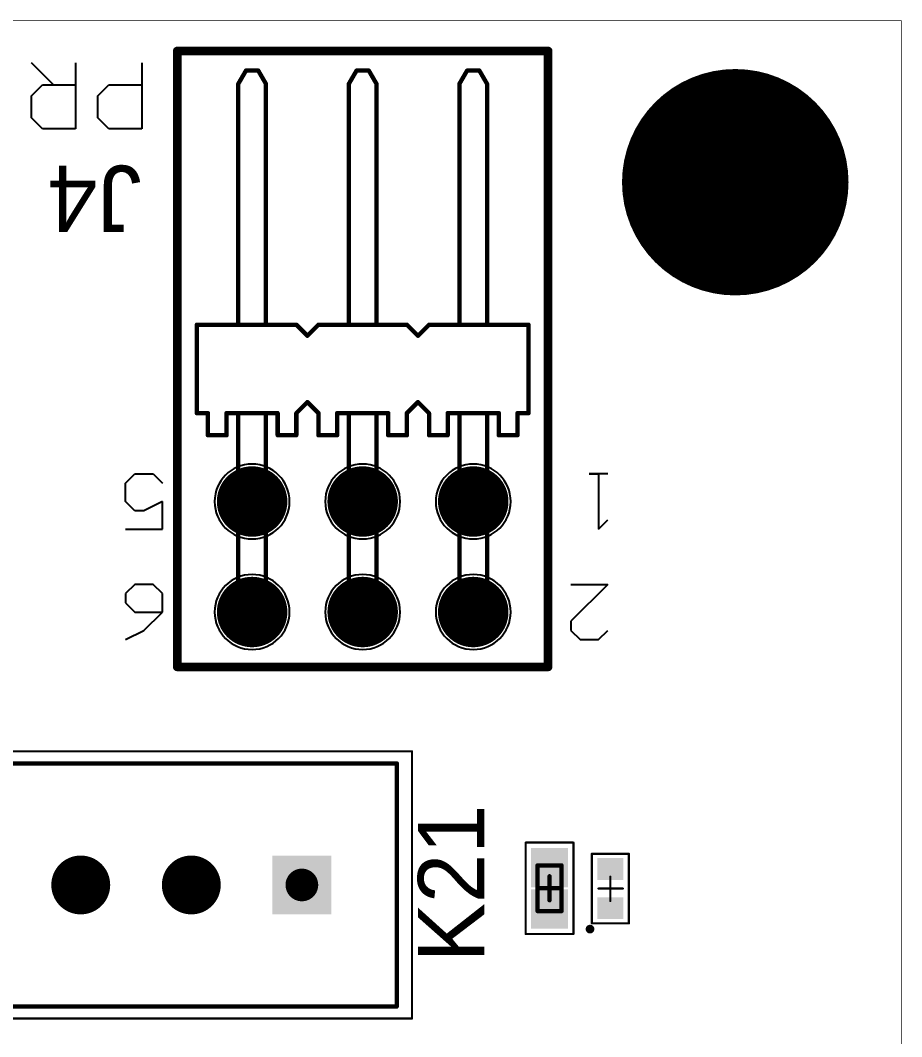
# Model space of a CAD drawing. Header units: millimetres. Extents: x -6 to 100, y 0 to 100.
# Drawn here: x 79.77 to 100.01, y 76.65 to 100.01 of the extents above; entities that cross this region are included whole.
import ezdxf

# ---------------------------------------------------------------- set-up
doc = ezdxf.new("R2010")
doc.units = ezdxf.units.MM
for name, color, linetype in [('BottomLayer', 5, 'Continuous'), ('BottomSolder', 6, 'Continuous'), ('Mechanical1', 6, 'Continuous'), ('Mechanical13', 56, 'Continuous'), ('Mechanical15', 56, 'Continuous'), ('MultiLayer', 9, 'Continuous'), ('PadHoleLayer', 156, 'Continuous'), ('TopLayer', 1, 'Continuous'), ('TopOverlay', 2, 'Continuous'), ('TopPaste', 8, 'Continuous'), ('TopSolder', 216, 'Continuous')]:
    doc.layers.add(name, color=color, linetype=linetype)

# ---------------------------------------------------------------- blocks, each defined once
blk = doc.blocks.new('RESC1005X04M_18')
at = {"layer": 'Mechanical13', "const_width": 0.1}
for points in [[(-0.525, 0.275), (-0.525, -0.275)], [(-0.525, 0.275), (0.525, 0.275)], [(0.525, 0.275), (0.525, -0.275)], [(-0.525, -0.275), (0.525, -0.275)]]:
    blk.add_lwpolyline(points, dxfattribs=at)
at = {"layer": 'Mechanical13', "const_width": 0.05}
for points in [[(-0.55, 0.275, 1), (-0.5, 0.275, 1)], [(-0.55, 0.275, 1), (-0.5, 0.275, 1)], [(0.5, 0.275, 1), (0.55, 0.275, 1)], [(0.5, 0.275, 1), (0.55, 0.275, 1)], [(-0.55, -0.275, 1), (-0.5, -0.275, 1)], [(-0.55, -0.275, 1), (-0.5, -0.275, 1)], [(0.5, -0.275, 1), (0.55, -0.275, 1)], [(0.5, -0.275, 1), (0.55, -0.275, 1)]]:
    blk.add_lwpolyline(points, format="xyb", close=True, dxfattribs=at)
at = {"layer": 'Mechanical15'}
for points, const_width in [([(-1.05, 0.55), (-1.05, -0.55)], 0.05), ([(-1.05, 0.55), (1.05, 0.55)], 0.05), ([(1.05, 0.55), (1.05, -0.55)], 0.05), ([(0, 0.275), (0, -0.275)], 0.1), ([(-0.275, 0), (0.275, 0)], 0.1), ([(-1.05, -0.55), (1.05, -0.55)], 0.05)]:
    blk.add_lwpolyline(points, dxfattribs=dict(at, const_width=const_width))
for points, const_width in [([(-1.062, 0.55, 1), (-1.038, 0.55, 1)], 0.025), ([(-1.062, 0.55, 1), (-1.038, 0.55, 1)], 0.025), ([(1.038, 0.55, 1), (1.062, 0.55, 1)], 0.025), ([(1.038, 0.55, 1), (1.062, 0.55, 1)], 0.025), ([(-0.025, 0.275, 1), (0.025, 0.275, 1)], 0.05), ([(-0.3, 0, 1), (-0.25, 0, 1)], 0.05), ([(0.25, 0, 1), (0.3, 0, 1)], 0.05), ([(-0.025, -0.275, 1), (0.025, -0.275, 1)], 0.05), ([(-1.062, -0.55, 1), (-1.038, -0.55, 1)], 0.025), ([(-1.062, -0.55, 1), (-1.038, -0.55, 1)], 0.025), ([(1.038, -0.55, 1), (1.062, -0.55, 1)], 0.025), ([(1.038, -0.55, 1), (1.062, -0.55, 1)], 0.025)]:
    blk.add_lwpolyline(points, format="xyb", close=True, dxfattribs=dict(at, const_width=const_width))
at = {"layer": 'TopLayer'}
for points in [[(-0.125, -0.325), (-0.125, 0.325), (-0.825, -0.325), (-0.825, 0.325)], [(0.825, -0.325), (0.825, 0.325), (0.125, -0.325), (0.125, 0.325)]]:
    blk.add_solid(points, dxfattribs=at)
at = {"layer": 'TopPaste'}
for points in [[(-0.125, -0.325), (-0.125, 0.325), (-0.825, -0.325), (-0.825, 0.325)], [(0.825, -0.325), (0.825, 0.325), (0.125, -0.325), (0.125, 0.325)]]:
    blk.add_solid(points, dxfattribs=at)
at = {"layer": 'TopSolder'}
for points in [[(-0.023, -0.427), (-0.023, 0.427), (-0.927, -0.427), (-0.927, 0.427)], [(0.927, -0.427), (0.927, 0.427), (0.023, -0.427), (0.023, 0.427)]]:
    blk.add_solid(points, dxfattribs=at)
blk = doc.blocks.new('C500_220_368_33')
at = {"layer": 'BottomLayer', "const_width": 2.5}
blk.add_lwpolyline([(-1.25, 0, 1), (1.25, 0, 1)], format="xyb", close=True, dxfattribs=at)
at = {"layer": 'BottomSolder', "const_width": 2.602}
blk.add_lwpolyline([(-1.301, 0, 1), (1.301, 0, 1)], format="xyb", close=True, dxfattribs=at)
at = {"layer": 'PadHoleLayer', "const_width": 1.1}
blk.add_lwpolyline([(-0.55, 0, 1), (0.55, 0, 1)], format="xyb", close=True, dxfattribs=at)
at = {"layer": 'TopLayer', "const_width": 2.5}
blk.add_lwpolyline([(-1.25, 0, 1), (1.25, 0, 1)], format="xyb", close=True, dxfattribs=at)
at = {"layer": 'TopSolder', "const_width": 2.602}
blk.add_lwpolyline([(-1.301, 0, 1), (1.301, 0, 1)], format="xyb", close=True, dxfattribs=at)
blk = doc.blocks.new('SIP564W40P254L1980H810Q6___C______35')
at = {"layer": 'BottomLayer', "const_width": 0.575}
for points in [[(-5.368, 0, 1), (-4.792, 0, 1)], [(-2.828, 0, 1), (-2.252, 0, 1)], [(2.252, 0, 1), (2.828, 0, 1)], [(4.792, 0, 1), (5.368, 0, 1)], [(7.332, 0, 1), (7.908, 0, 1)]]:
    blk.add_lwpolyline(points, format="xyb", close=True, dxfattribs=at)
at = {"layer": 'BottomLayer'}
blk.add_solid([(-8.195, 0.575), (-8.195, -0.575), (-7.045, 0.575), (-7.045, -0.575)], dxfattribs=at)
at = {"layer": 'BottomSolder', "const_width": 0.677}
for points in [[(-5.418, 0, 1), (-4.742, 0, 1)], [(-2.878, 0, 1), (-2.202, 0, 1)], [(2.202, 0, 1), (2.878, 0, 1)], [(4.742, 0, 1), (5.418, 0, 1)], [(7.282, 0, 1), (7.958, 0, 1)]]:
    blk.add_lwpolyline(points, format="xyb", close=True, dxfattribs=at)
at = {"layer": 'BottomSolder'}
blk.add_solid([(-8.297, 0.677), (-8.297, -0.677), (-6.943, 0.677), (-6.943, -0.677)], dxfattribs=at)
at = {"layer": 'Mechanical13', "const_width": 0.1}
for points in [[(-9.8, 2.794), (-9.8, -2.794)], [(9.9, 2.794), (-9.8, 2.794)], [(9.9, 2.794), (9.9, -2.794)], [(9.9, -2.794), (-9.8, -2.794)]]:
    blk.add_lwpolyline(points, dxfattribs=at)
at = {"layer": 'Mechanical13', "const_width": 0.05}
for points in [[(-9.825, 2.794, 1), (-9.775, 2.794, 1)], [(-9.825, 2.794, 1), (-9.775, 2.794, 1)], [(9.875, 2.794, 1), (9.925, 2.794, 1)], [(9.875, 2.794, 1), (9.925, 2.794, 1)], [(-9.825, -2.794, 1), (-9.775, -2.794, 1)], [(-9.825, -2.794, 1), (-9.775, -2.794, 1)], [(9.875, -2.794, 1), (9.925, -2.794, 1)], [(9.875, -2.794, 1), (9.925, -2.794, 1)]]:
    blk.add_lwpolyline(points, format="xyb", close=True, dxfattribs=at)
at = {"layer": 'Mechanical15', "const_width": 0.05}
for points in [[(-10.15, 3.07), (-10.15, -3.07)], [(10.15, 3.07), (-10.15, 3.07)], [(10.15, 3.07), (10.15, -3.07)], [(0, 0.35), (0, -0.35)], [(0.35, 0), (-0.35, 0)], [(10.15, -3.07), (-10.15, -3.07)]]:
    blk.add_lwpolyline(points, dxfattribs=at)
at = {"layer": 'Mechanical15', "const_width": 0.025}
for points in [[(-10.163, 3.07, 1), (-10.138, 3.07, 1)], [(-10.163, 3.07, 1), (-10.138, 3.07, 1)], [(10.138, 3.07, 1), (10.163, 3.07, 1)], [(10.138, 3.07, 1), (10.163, 3.07, 1)], [(-0.013, 0.35, 1), (0.013, 0.35, 1)], [(-0.363, 0, 1), (-0.338, 0, 1)], [(0.338, 0, 1), (0.363, 0, 1)], [(-0.013, -0.35, 1), (0.013, -0.35, 1)], [(-10.163, -3.07, 1), (-10.138, -3.07, 1)], [(-10.163, -3.07, 1), (-10.138, -3.07, 1)], [(10.138, -3.07, 1), (10.163, -3.07, 1)], [(10.138, -3.07, 1), (10.163, -3.07, 1)]]:
    blk.add_lwpolyline(points, format="xyb", close=True, dxfattribs=at)
at = {"layer": 'PadHoleLayer', "const_width": 0.375}
for points in [[(-7.808, 0, 1), (-7.432, 0, 1)], [(-5.268, 0, 1), (-4.892, 0, 1)], [(-2.728, 0, 1), (-2.352, 0, 1)], [(2.352, 0, 1), (2.728, 0, 1)], [(4.892, 0, 1), (5.268, 0, 1)], [(7.432, 0, 1), (7.808, 0, 1)]]:
    blk.add_lwpolyline(points, format="xyb", close=True, dxfattribs=at)
at = {"layer": 'TopLayer', "const_width": 0.575}
for points in [[(-5.368, 0, 1), (-4.792, 0, 1)], [(-2.828, 0, 1), (-2.252, 0, 1)], [(2.252, 0, 1), (2.828, 0, 1)], [(4.792, 0, 1), (5.368, 0, 1)], [(7.332, 0, 1), (7.908, 0, 1)]]:
    blk.add_lwpolyline(points, format="xyb", close=True, dxfattribs=at)
at = {"layer": 'TopLayer'}
blk.add_solid([(-8.195, 0.575), (-8.195, -0.575), (-7.045, 0.575), (-7.045, -0.575)], dxfattribs=at)
at = {"layer": 'TopSolder', "const_width": 0.677}
for points in [[(-5.418, 0, 1), (-4.742, 0, 1)], [(-2.878, 0, 1), (-2.202, 0, 1)], [(2.202, 0, 1), (2.878, 0, 1)], [(4.742, 0, 1), (5.418, 0, 1)], [(7.282, 0, 1), (7.958, 0, 1)]]:
    blk.add_lwpolyline(points, format="xyb", close=True, dxfattribs=at)
at = {"layer": 'TopSolder'}
blk.add_solid([(-8.297, 0.677), (-8.297, -0.677), (-6.943, 0.677), (-6.943, -0.677)], dxfattribs=at)
blk = doc.blocks.new('TSW_103_08_F_D_RA_57')
at = {"layer": 'BottomLayer', "const_width": 0.81}
for points in [[(-2.945, 5.334, 1), (-2.135, 5.334, 1)], [(-0.405, 5.334, 1), (0.405, 5.334, 1)], [(2.135, 5.334, 1), (2.945, 5.334, 1)], [(-2.945, 2.794, 1), (-2.135, 2.794, 1)], [(-0.405, 2.794, 1), (0.405, 2.794, 1)], [(2.135, 2.794, 1), (2.945, 2.794, 1)]]:
    blk.add_lwpolyline(points, format="xyb", close=True, dxfattribs=at)
at = {"layer": 'BottomSolder'}
for points in [[(-1.679, 5.334, 1), (-3.401, 5.334, 1)], [(0.861, 5.334, 1), (-0.861, 5.334, 1)], [(3.401, 5.334, 1), (1.679, 5.334, 1)], [(-3.401, 5.334, 1), (-3.401, 5.334, 1)], [(-1.679, 5.334, 1), (-1.679, 5.334, 1)], [(-0.861, 5.334, 1), (-0.861, 5.334, 1)], [(0.861, 5.334, 1), (0.861, 5.334, 1)], [(1.679, 5.334, 1), (1.679, 5.334, 1)], [(3.401, 5.334, 1), (3.401, 5.334, 1)], [(-1.679, 2.794, 1), (-3.401, 2.794, 1)], [(0.861, 2.794, 1), (-0.861, 2.794, 1)], [(3.401, 2.794, 1), (1.679, 2.794, 1)], [(-3.401, 2.794, 1), (-3.401, 2.794, 1)], [(-1.679, 2.794, 1), (-1.679, 2.794, 1)], [(-0.861, 2.794, 1), (-0.861, 2.794, 1)], [(0.861, 2.794, 1), (0.861, 2.794, 1)], [(1.679, 2.794, 1), (1.679, 2.794, 1)], [(3.401, 2.794, 1), (3.401, 2.794, 1)]]:
    blk.add_lwpolyline(points, format="xyb", close=True, dxfattribs=at)
at = {"layer": 'Mechanical13'}
for p, q in [((-5.418, 5.969), (-5.63, 5.757)), ((-4.995, 5.969), (-5.418, 5.969)), ((-4.784, 5.757), (-4.995, 5.969)), ((5.447, 5.969), (5.024, 5.757)), ((-4.784, 5.545), (-4.784, 5.757)), ((5.024, 5.757), (4.601, 5.334)), ((-5.63, 4.699), (-4.784, 5.545)), ((4.601, 5.334), (4.601, 4.911)), ((5.236, 5.334), (4.601, 5.334)), ((5.447, 5.122), (5.236, 5.334)), ((4.601, 4.911), (4.813, 4.699)), ((5.236, 4.699), (5.447, 4.911)), ((5.447, 4.911), (5.447, 5.122)), ((-4.784, 4.699), (-5.63, 4.699)), ((4.813, 4.699), (5.236, 4.699)), ((-5.418, 3.429), (-5.63, 3.217)), ((-5.418, 2.159), (-5.418, 3.429)), ((5.447, 3.429), (4.601, 3.429)), ((4.601, 3.429), (4.601, 2.794)), ((4.601, 2.794), (5.024, 3.005)), ((5.024, 3.005), (5.236, 3.005)), ((5.236, 3.005), (5.447, 2.794)), ((5.447, 2.794), (5.447, 2.371)), ((4.813, 2.159), (4.601, 2.371)), ((5.447, 2.371), (5.236, 2.159)), ((-5.63, 2.159), (-5.207, 2.159)), ((-5.207, 2.159), (-5.418, 2.159)), ((5.236, 2.159), (4.813, 2.159))]:
    blk.add_line(p, q, dxfattribs=at)
at = {"layer": 'Mechanical13', "const_width": 0.1}
for points in [[(-4.26, 6.595), (-4.26, -7.562)], [(4.26, 6.595), (-4.26, 6.595)], [(4.26, 6.595), (4.26, -7.562)], [(-2.222, 5.644), (-2.858, 5.644)], [(-2.858, 5.644), (-2.858, 0.762)], [(-2.222, 5.644), (-2.222, 0.762)], [(0.318, 5.644), (-0.318, 5.644)], [(-0.318, 5.644), (-0.318, 0.762)], [(0.318, 5.644), (0.318, 0.762)], [(2.858, 5.644), (2.222, 5.644)], [(2.222, 5.644), (2.222, 0.762)], [(2.858, 5.644), (2.858, 0.762)], [(-3.556, 1.27), (-3.556, 0.762)], [(-3.127, 1.27), (-3.556, 1.27)], [(-3.127, 1.27), (-3.127, 0.762)], [(-1.953, 1.27), (-1.953, 0.762)], [(-1.524, 1.27), (-1.953, 1.27)], [(-1.524, 1.27), (-1.524, 0.762)], [(-0.587, 1.27), (-1.016, 1.27)], [(-1.016, 1.27), (-1.016, 0.762)], [(-0.587, 1.27), (-0.587, 0.762)], [(1.016, 1.27), (0.587, 1.27)], [(0.587, 1.27), (0.587, 0.762)], [(1.016, 1.27), (1.016, 0.762)], [(1.524, 1.27), (1.524, 0.762)], [(1.953, 1.27), (1.524, 1.27)], [(1.953, 1.27), (1.953, 0.762)], [(3.127, 1.27), (3.127, 0.762)], [(3.556, 1.27), (3.127, 1.27)], [(3.556, 1.27), (3.556, 0.762)], [(-3.81, 0.762), (-3.81, -1.27)], [(-3.556, 0.762), (-3.81, 0.762)], [(-1.953, 0.762), (-3.127, 0.762)], [(-1.27, 0.508), (-1.524, 0.762)], [(-1.016, 0.762), (-1.27, 0.508)], [(0.587, 0.762), (-0.587, 0.762)], [(1.27, 0.508), (1.016, 0.762)], [(1.524, 0.762), (1.27, 0.508)], [(3.127, 0.762), (1.953, 0.762)], [(3.81, 0.762), (3.556, 0.762)], [(3.81, 0.762), (3.81, -1.27)], [(-1.27, -1.016), (-1.524, -1.27)], [(-1.016, -1.27), (-1.27, -1.016)], [(1.27, -1.016), (1.016, -1.27)], [(1.524, -1.27), (1.27, -1.016)], [(-1.524, -1.27), (-3.81, -1.27)], [(-2.858, -1.27), (-2.858, -6.807)], [(-2.222, -1.27), (-2.222, -6.807)], [(1.016, -1.27), (-1.016, -1.27)], [(-0.318, -1.27), (-0.318, -6.807)], [(0.318, -1.27), (0.318, -6.807)], [(2.222, -1.27), (1.524, -1.27)], [(2.222, -1.27), (2.222, -6.807)], [(2.858, -1.27), (2.222, -1.27)], [(3.81, -1.27), (2.858, -1.27)], [(2.858, -1.27), (2.858, -6.807)], [(-2.681, -7.112), (-2.858, -6.807)], [(-2.222, -6.807), (-2.399, -7.112)], [(-0.141, -7.112), (-0.318, -6.807)], [(0.318, -6.807), (0.141, -7.112)], [(2.399, -7.112), (2.222, -6.807)], [(2.858, -6.807), (2.681, -7.112)], [(-2.399, -7.112), (-2.681, -7.112)], [(0.141, -7.112), (-0.141, -7.112)], [(2.681, -7.112), (2.399, -7.112)], [(4.26, -7.562), (-4.26, -7.562)]]:
    blk.add_lwpolyline(points, dxfattribs=at)
at = {"layer": 'Mechanical13', "const_width": 0.05}
for points in [[(-4.285, 6.595, 1), (-4.235, 6.595, 1)], [(-4.285, 6.595, 1), (-4.235, 6.595, 1)], [(4.235, 6.595, 1), (4.285, 6.595, 1)], [(4.235, 6.595, 1), (4.285, 6.595, 1)], [(-2.883, 5.644, 1), (-2.833, 5.644, 1)], [(-2.883, 5.644, 1), (-2.833, 5.644, 1)], [(-2.247, 5.644, 1), (-2.197, 5.644, 1)], [(-2.247, 5.644, 1), (-2.197, 5.644, 1)], [(-0.343, 5.644, 1), (-0.293, 5.644, 1)], [(-0.343, 5.644, 1), (-0.293, 5.644, 1)], [(0.293, 5.644, 1), (0.343, 5.644, 1)], [(0.293, 5.644, 1), (0.343, 5.644, 1)], [(2.197, 5.644, 1), (2.247, 5.644, 1)], [(2.197, 5.644, 1), (2.247, 5.644, 1)], [(2.833, 5.644, 1), (2.883, 5.644, 1)], [(2.833, 5.644, 1), (2.883, 5.644, 1)], [(-3.581, 1.27, 1), (-3.531, 1.27, 1)], [(-3.581, 1.27, 1), (-3.531, 1.27, 1)], [(-3.152, 1.27, 1), (-3.102, 1.27, 1)], [(-3.152, 1.27, 1), (-3.102, 1.27, 1)], [(-1.978, 1.27, 1), (-1.928, 1.27, 1)], [(-1.978, 1.27, 1), (-1.928, 1.27, 1)], [(-1.549, 1.27, 1), (-1.499, 1.27, 1)], [(-1.549, 1.27, 1), (-1.499, 1.27, 1)], [(-1.041, 1.27, 1), (-0.991, 1.27, 1)], [(-1.041, 1.27, 1), (-0.991, 1.27, 1)], [(-0.612, 1.27, 1), (-0.562, 1.27, 1)], [(-0.612, 1.27, 1), (-0.562, 1.27, 1)], [(0.562, 1.27, 1), (0.612, 1.27, 1)], [(0.562, 1.27, 1), (0.612, 1.27, 1)], [(0.991, 1.27, 1), (1.041, 1.27, 1)], [(0.991, 1.27, 1), (1.041, 1.27, 1)], [(1.499, 1.27, 1), (1.549, 1.27, 1)], [(1.499, 1.27, 1), (1.549, 1.27, 1)], [(1.928, 1.27, 1), (1.978, 1.27, 1)], [(1.928, 1.27, 1), (1.978, 1.27, 1)], [(3.102, 1.27, 1), (3.152, 1.27, 1)], [(3.102, 1.27, 1), (3.152, 1.27, 1)], [(3.531, 1.27, 1), (3.581, 1.27, 1)], [(3.531, 1.27, 1), (3.581, 1.27, 1)], [(-3.835, 0.762, 1), (-3.785, 0.762, 1)], [(-3.835, 0.762, 1), (-3.785, 0.762, 1)], [(-3.581, 0.762, 1), (-3.531, 0.762, 1)], [(-3.581, 0.762, 1), (-3.531, 0.762, 1)], [(-3.152, 0.762, 1), (-3.102, 0.762, 1)], [(-3.152, 0.762, 1), (-3.102, 0.762, 1)], [(-2.883, 0.762, 1), (-2.833, 0.762, 1)], [(-2.247, 0.762, 1), (-2.197, 0.762, 1)], [(-1.978, 0.762, 1), (-1.928, 0.762, 1)], [(-1.978, 0.762, 1), (-1.928, 0.762, 1)], [(-1.549, 0.762, 1), (-1.499, 0.762, 1)], [(-1.549, 0.762, 1), (-1.499, 0.762, 1)], [(-1.041, 0.762, 1), (-0.991, 0.762, 1)], [(-1.041, 0.762, 1), (-0.991, 0.762, 1)], [(-0.612, 0.762, 1), (-0.562, 0.762, 1)], [(-0.612, 0.762, 1), (-0.562, 0.762, 1)], [(-0.343, 0.762, 1), (-0.293, 0.762, 1)], [(0.293, 0.762, 1), (0.343, 0.762, 1)], [(0.562, 0.762, 1), (0.612, 0.762, 1)], [(0.562, 0.762, 1), (0.612, 0.762, 1)], [(0.991, 0.762, 1), (1.041, 0.762, 1)], [(0.991, 0.762, 1), (1.041, 0.762, 1)], [(1.499, 0.762, 1), (1.549, 0.762, 1)], [(1.499, 0.762, 1), (1.549, 0.762, 1)], [(1.928, 0.762, 1), (1.978, 0.762, 1)], [(1.928, 0.762, 1), (1.978, 0.762, 1)], [(2.197, 0.762, 1), (2.247, 0.762, 1)], [(2.833, 0.762, 1), (2.883, 0.762, 1)], [(3.102, 0.762, 1), (3.152, 0.762, 1)], [(3.102, 0.762, 1), (3.152, 0.762, 1)], [(3.531, 0.762, 1), (3.581, 0.762, 1)], [(3.531, 0.762, 1), (3.581, 0.762, 1)], [(3.785, 0.762, 1), (3.835, 0.762, 1)], [(3.785, 0.762, 1), (3.835, 0.762, 1)], [(-1.295, 0.508, 1), (-1.245, 0.508, 1)], [(-1.295, 0.508, 1), (-1.245, 0.508, 1)], [(1.245, 0.508, 1), (1.295, 0.508, 1)], [(1.245, 0.508, 1), (1.295, 0.508, 1)], [(-1.295, -1.016, 1), (-1.245, -1.016, 1)], [(-1.295, -1.016, 1), (-1.245, -1.016, 1)], [(1.245, -1.016, 1), (1.295, -1.016, 1)], [(1.245, -1.016, 1), (1.295, -1.016, 1)], [(-3.835, -1.27, 1), (-3.785, -1.27, 1)], [(-3.835, -1.27, 1), (-3.785, -1.27, 1)], [(-2.883, -1.27, 1), (-2.833, -1.27, 1)], [(-2.247, -1.27, 1), (-2.197, -1.27, 1)], [(-1.549, -1.27, 1), (-1.499, -1.27, 1)], [(-1.549, -1.27, 1), (-1.499, -1.27, 1)], [(-1.041, -1.27, 1), (-0.991, -1.27, 1)], [(-1.041, -1.27, 1), (-0.991, -1.27, 1)], [(-0.343, -1.27, 1), (-0.293, -1.27, 1)], [(0.293, -1.27, 1), (0.343, -1.27, 1)], [(0.991, -1.27, 1), (1.041, -1.27, 1)], [(0.991, -1.27, 1), (1.041, -1.27, 1)], [(1.499, -1.27, 1), (1.549, -1.27, 1)], [(1.499, -1.27, 1), (1.549, -1.27, 1)], [(2.197, -1.27, 1), (2.247, -1.27, 1)], [(2.197, -1.27, 1), (2.247, -1.27, 1)], [(2.197, -1.27, 1), (2.247, -1.27, 1)], [(2.833, -1.27, 1), (2.883, -1.27, 1)], [(2.833, -1.27, 1), (2.883, -1.27, 1)], [(2.833, -1.27, 1), (2.883, -1.27, 1)], [(3.785, -1.27, 1), (3.835, -1.27, 1)], [(3.785, -1.27, 1), (3.835, -1.27, 1)], [(-2.883, -6.807, 1), (-2.833, -6.807, 1)], [(-2.883, -6.807, 1), (-2.833, -6.807, 1)], [(-2.247, -6.807, 1), (-2.197, -6.807, 1)], [(-2.247, -6.807, 1), (-2.197, -6.807, 1)], [(-0.343, -6.807, 1), (-0.293, -6.807, 1)], [(-0.343, -6.807, 1), (-0.293, -6.807, 1)], [(0.293, -6.807, 1), (0.343, -6.807, 1)], [(0.293, -6.807, 1), (0.343, -6.807, 1)], [(2.197, -6.807, 1), (2.247, -6.807, 1)], [(2.197, -6.807, 1), (2.247, -6.807, 1)], [(2.833, -6.807, 1), (2.883, -6.807, 1)], [(2.833, -6.807, 1), (2.883, -6.807, 1)], [(-2.706, -7.112, 1), (-2.656, -7.112, 1)], [(-2.706, -7.112, 1), (-2.656, -7.112, 1)], [(-2.424, -7.112, 1), (-2.374, -7.112, 1)], [(-2.424, -7.112, 1), (-2.374, -7.112, 1)], [(-0.166, -7.112, 1), (-0.116, -7.112, 1)], [(-0.166, -7.112, 1), (-0.116, -7.112, 1)], [(0.116, -7.112, 1), (0.166, -7.112, 1)], [(0.116, -7.112, 1), (0.166, -7.112, 1)], [(2.374, -7.112, 1), (2.424, -7.112, 1)], [(2.374, -7.112, 1), (2.424, -7.112, 1)], [(2.656, -7.112, 1), (2.706, -7.112, 1)], [(2.656, -7.112, 1), (2.706, -7.112, 1)], [(-4.285, -7.562, 1), (-4.235, -7.562, 1)], [(-4.285, -7.562, 1), (-4.235, -7.562, 1)], [(4.235, -7.562, 1), (4.285, -7.562, 1)], [(4.235, -7.562, 1), (4.285, -7.562, 1)]]:
    blk.add_lwpolyline(points, format="xyb", close=True, dxfattribs=at)
at = {"layer": 'Mechanical15', "const_width": 0.2}
for points in [[(4.26, 6.595), (-4.26, 6.595)], [(-4.26, 6.595), (-4.26, -7.562)], [(4.26, 6.595), (4.26, -7.562)], [(4.26, -7.562), (-4.26, -7.562)]]:
    blk.add_lwpolyline(points, dxfattribs=at)
at = {"layer": 'Mechanical15', "const_width": 0.1}
for points in [[(-4.31, 6.595, 1), (-4.21, 6.595, 1)], [(-4.31, 6.595, 1), (-4.21, 6.595, 1)], [(4.21, 6.595, 1), (4.31, 6.595, 1)], [(4.21, 6.595, 1), (4.31, 6.595, 1)], [(-4.31, -7.562, 1), (-4.21, -7.562, 1)], [(-4.31, -7.562, 1), (-4.21, -7.562, 1)], [(4.21, -7.562, 1), (4.31, -7.562, 1)], [(4.21, -7.562, 1), (4.31, -7.562, 1)]]:
    blk.add_lwpolyline(points, format="xyb", close=True, dxfattribs=at)
at = {"layer": 'MultiLayer', "const_width": 0.81}
for points in [[(-2.945, 5.334, 1), (-2.135, 5.334, 1)], [(-0.405, 5.334, 1), (0.405, 5.334, 1)], [(2.135, 5.334, 1), (2.945, 5.334, 1)], [(-2.945, 2.794, 1), (-2.135, 2.794, 1)], [(-0.405, 2.794, 1), (0.405, 2.794, 1)], [(2.135, 2.794, 1), (2.945, 2.794, 1)]]:
    blk.add_lwpolyline(points, format="xyb", close=True, dxfattribs=at)
at = {"layer": 'PadHoleLayer', "const_width": 0.51}
for points in [[(-2.795, 5.334, 1), (-2.285, 5.334, 1)], [(-0.255, 5.334, 1), (0.255, 5.334, 1)], [(2.285, 5.334, 1), (2.795, 5.334, 1)], [(-2.795, 2.794, 1), (-2.285, 2.794, 1)], [(-0.255, 2.794, 1), (0.255, 2.794, 1)], [(2.285, 2.794, 1), (2.795, 2.794, 1)]]:
    blk.add_lwpolyline(points, format="xyb", close=True, dxfattribs=at)
at = {"layer": 'TopLayer', "const_width": 0.81}
for points in [[(-2.945, 5.334, 1), (-2.135, 5.334, 1)], [(-0.405, 5.334, 1), (0.405, 5.334, 1)], [(2.135, 5.334, 1), (2.945, 5.334, 1)], [(-2.945, 2.794, 1), (-2.135, 2.794, 1)], [(-0.405, 2.794, 1), (0.405, 2.794, 1)], [(2.135, 2.794, 1), (2.945, 2.794, 1)]]:
    blk.add_lwpolyline(points, format="xyb", close=True, dxfattribs=at)
at = {"layer": 'TopOverlay'}
for p, q in [((-5.418, 5.969), (-5.63, 5.757)), ((-4.995, 5.969), (-5.418, 5.969)), ((-4.784, 5.757), (-4.995, 5.969)), ((5.447, 5.969), (5.024, 5.757)), ((-4.784, 5.545), (-4.784, 5.757)), ((5.024, 5.757), (4.601, 5.334)), ((-5.63, 4.699), (-4.784, 5.545)), ((4.601, 5.334), (4.601, 4.911)), ((5.236, 5.334), (4.601, 5.334)), ((5.447, 5.122), (5.236, 5.334)), ((4.601, 4.911), (4.813, 4.699)), ((5.236, 4.699), (5.447, 4.911)), ((5.447, 4.911), (5.447, 5.122)), ((-4.784, 4.699), (-5.63, 4.699)), ((4.813, 4.699), (5.236, 4.699)), ((-5.418, 3.429), (-5.63, 3.217)), ((-5.418, 2.159), (-5.418, 3.429)), ((5.447, 3.429), (4.601, 3.429)), ((4.601, 3.429), (4.601, 2.794)), ((4.601, 2.794), (5.024, 3.005)), ((5.024, 3.005), (5.236, 3.005)), ((5.236, 3.005), (5.447, 2.794)), ((5.447, 2.794), (5.447, 2.371)), ((4.813, 2.159), (4.601, 2.371)), ((5.447, 2.371), (5.236, 2.159)), ((-5.63, 2.159), (-5.207, 2.159)), ((-5.207, 2.159), (-5.418, 2.159)), ((5.236, 2.159), (4.813, 2.159))]:
    blk.add_line(p, q, dxfattribs=at)
at = {"layer": 'TopOverlay', "const_width": 0.2}
for points in [[(4.26, 6.595), (-4.26, 6.595)], [(-4.26, 6.595), (-4.26, -7.562)], [(4.26, 6.595), (4.26, -7.562)], [(4.26, -7.562), (-4.26, -7.562)]]:
    blk.add_lwpolyline(points, dxfattribs=at)
at = {"layer": 'TopOverlay', "const_width": 0.1}
for points in [[(-4.31, 6.595, 1), (-4.21, 6.595, 1)], [(-4.31, 6.595, 1), (-4.21, 6.595, 1)], [(4.21, 6.595, 1), (4.31, 6.595, 1)], [(4.21, 6.595, 1), (4.31, 6.595, 1)], [(-4.31, -7.562, 1), (-4.21, -7.562, 1)], [(-4.31, -7.562, 1), (-4.21, -7.562, 1)], [(4.21, -7.562, 1), (4.31, -7.562, 1)], [(4.21, -7.562, 1), (4.31, -7.562, 1)]]:
    blk.add_lwpolyline(points, format="xyb", close=True, dxfattribs=at)
at = {"layer": 'TopSolder'}
for points in [[(-1.679, 5.334, 1), (-3.401, 5.334, 1)], [(0.861, 5.334, 1), (-0.861, 5.334, 1)], [(3.401, 5.334, 1), (1.679, 5.334, 1)], [(-3.401, 5.334, 1), (-3.401, 5.334, 1)], [(-1.679, 5.334, 1), (-1.679, 5.334, 1)], [(-0.861, 5.334, 1), (-0.861, 5.334, 1)], [(0.861, 5.334, 1), (0.861, 5.334, 1)], [(1.679, 5.334, 1), (1.679, 5.334, 1)], [(3.401, 5.334, 1), (3.401, 5.334, 1)], [(-1.679, 2.794, 1), (-3.401, 2.794, 1)], [(0.861, 2.794, 1), (-0.861, 2.794, 1)], [(3.401, 2.794, 1), (1.679, 2.794, 1)], [(-3.401, 2.794, 1), (-3.401, 2.794, 1)], [(-1.679, 2.794, 1), (-1.679, 2.794, 1)], [(-0.861, 2.794, 1), (-0.861, 2.794, 1)], [(0.861, 2.794, 1), (0.861, 2.794, 1)], [(1.679, 2.794, 1), (1.679, 2.794, 1)], [(3.401, 2.794, 1), (3.401, 2.794, 1)]]:
    blk.add_lwpolyline(points, format="xyb", close=True, dxfattribs=at)
blk = doc.blocks.new('DIOC1005X02R_81')
at = {"layer": 'Mechanical13', "const_width": 0.05}
for points in [[(-0.797, 0.425), (-0.797, -0.425)], [(-0.797, 0.425), (0.803, 0.425)], [(0.803, 0.425), (0.803, -0.425)], [(-0.797, -0.425), (0.803, -0.425)]]:
    blk.add_lwpolyline(points, dxfattribs=at)
at = {"layer": 'Mechanical13', "const_width": 0.025}
for points in [[(-0.81, 0.425, 1), (-0.785, 0.425, 1)], [(-0.81, 0.425, 1), (-0.785, 0.425, 1)], [(0.79, 0.425, 1), (0.815, 0.425, 1)], [(0.79, 0.425, 1), (0.815, 0.425, 1)], [(-0.81, -0.425, 1), (-0.785, -0.425, 1)], [(-0.81, -0.425, 1), (-0.785, -0.425, 1)], [(0.79, -0.425, 1), (0.815, -0.425, 1)], [(0.79, -0.425, 1), (0.815, -0.425, 1)]]:
    blk.add_lwpolyline(points, format="xyb", close=True, dxfattribs=at)
at = {"layer": 'Mechanical15', "const_width": 0.05}
for points in [[(-0.797, 0.425), (-0.797, -0.425)], [(-0.797, 0.425), (0.803, 0.425)], [(0.003, 0.273), (0.003, -0.287)], [(0.803, 0.425), (0.803, -0.425)], [(-0.284, 0), (0.276, 0)], [(-0.797, -0.425), (0.803, -0.425)]]:
    blk.add_lwpolyline(points, dxfattribs=at)
at = {"layer": 'Mechanical15', "const_width": 0.025}
for points in [[(-0.81, 0.425, 1), (-0.785, 0.425, 1)], [(-0.81, 0.425, 1), (-0.785, 0.425, 1)], [(-0.01, 0.273, 1), (0.015, 0.273, 1)], [(0.79, 0.425, 1), (0.815, 0.425, 1)], [(0.79, 0.425, 1), (0.815, 0.425, 1)], [(-0.297, 0, 1), (-0.272, 0, 1)], [(0.263, 0, 1), (0.288, 0, 1)], [(-0.81, -0.425, 1), (-0.785, -0.425, 1)], [(-0.81, -0.425, 1), (-0.785, -0.425, 1)], [(-0.01, -0.287, 1), (0.015, -0.287, 1)], [(0.79, -0.425, 1), (0.815, -0.425, 1)], [(0.79, -0.425, 1), (0.815, -0.425, 1)]]:
    blk.add_lwpolyline(points, format="xyb", close=True, dxfattribs=at)
at = {"layer": 'TopLayer'}
for points in [[(-0.697, -0.3), (-0.197, -0.3), (-0.697, 0.3), (-0.197, 0.3)], [(0.203, -0.3), (0.703, -0.3), (0.203, 0.3), (0.703, 0.3)]]:
    blk.add_solid(points, dxfattribs=at)
at = {"layer": 'TopOverlay'}
for points, const_width in [([(-0.879, 0.467, 1), (-0.979, 0.467, 1)], 0.1), ([(-1.004, 0.467, 1), (-0.954, 0.467, 1)], 0.05), ([(-0.904, 0.467, 1), (-0.854, 0.467, 1)], 0.05)]:
    blk.add_lwpolyline(points, format="xyb", close=True, dxfattribs=dict(at, const_width=const_width))
at = {"layer": 'TopPaste'}
for points in [[(-0.697, -0.3), (-0.197, -0.3), (-0.697, 0.3), (-0.197, 0.3)], [(0.203, -0.3), (0.703, -0.3), (0.203, 0.3), (0.703, 0.3)]]:
    blk.add_solid(points, dxfattribs=at)
at = {"layer": 'TopSolder'}
for points in [[(-0.697, -0.3), (-0.197, -0.3), (-0.697, 0.3), (-0.197, 0.3)], [(0.203, -0.3), (0.703, -0.3), (0.203, 0.3), (0.703, 0.3)]]:
    blk.add_solid(points, dxfattribs=at)

msp = doc.modelspace()

# ---------------------------------------------------------------- linework, layer by layer
at = {"layer": 'Mechanical1', "const_width": 0.0127}
for points in [[(0.006, 100.006), (100.006, 100.006)], [(100.006, 0.006), (100.006, 100.006)]]:
    msp.add_lwpolyline(points, dxfattribs=at)
at = {"layer": 'Mechanical1', "const_width": 0.00635}
msp.add_lwpolyline([(100.003, 100.006, 1), (100.01, 100.006, 1)], format="xyb", close=True, dxfattribs=at)
msp.add_lwpolyline([(100.003, 100.006, 1), (100.01, 100.006, 1)], format="xyb", close=True, dxfattribs=at)
msp.add_lwpolyline([(100.003, 100.006, 1), (100.01, 100.006, 1)], format="xyb", close=True, dxfattribs=at)
msp.add_lwpolyline([(100.003, 100.006, 1), (100.01, 100.006, 1)], format="xyb", close=True, dxfattribs=at)
at = {"layer": 'TopOverlay'}
for p, q in [((80.527, 98.531), (80.019, 99.039)), ((81.035, 99.039), (81.035, 97.516)), ((82.558, 99.039), (82.558, 97.516)), ((80.019, 98.277), (80.273, 98.531)), ((80.273, 98.531), (81.035, 98.531)), ((81.543, 98.277), (81.796, 98.531)), ((81.796, 98.531), (82.558, 98.531)), ((80.019, 97.77), (80.019, 98.277)), ((81.543, 97.77), (81.543, 98.277)), ((80.273, 97.516), (80.019, 97.77)), ((81.796, 97.516), (81.543, 97.77)), ((81.035, 97.516), (80.273, 97.516)), ((82.558, 97.516), (81.796, 97.516))]:
    msp.add_line(p, q, dxfattribs=at)

# ---------------------------------------------------------------- block references
for name, p, rotation in [('TSW_103_08_F_D_RA_57', (87.63, 91.745), 180), ('SIP564W40P254L1980H810Q6___C______35', (78.613, 80.137), 180), ('RESC1005X04M_18', (91.923, 80.061), 90), ('DIOC1005X02R_81', (93.32, 80.051), 90)]:
    msp.add_blockref(name, p, dxfattribs=dict(rotation=rotation))
msp.add_blockref('C500_220_368_33', (96.19, 96.291))

# ---------------------------------------------------------------- texts
for s, rotation, p in [('J4', 180, (82.55, 96.672)), ('K21', 90, (90.424, 78.36))]:
    msp.add_text(s, height=1.524, rotation=rotation, dxfattribs=at).set_placement(p)

doc.saveas('drawing.dxf')
